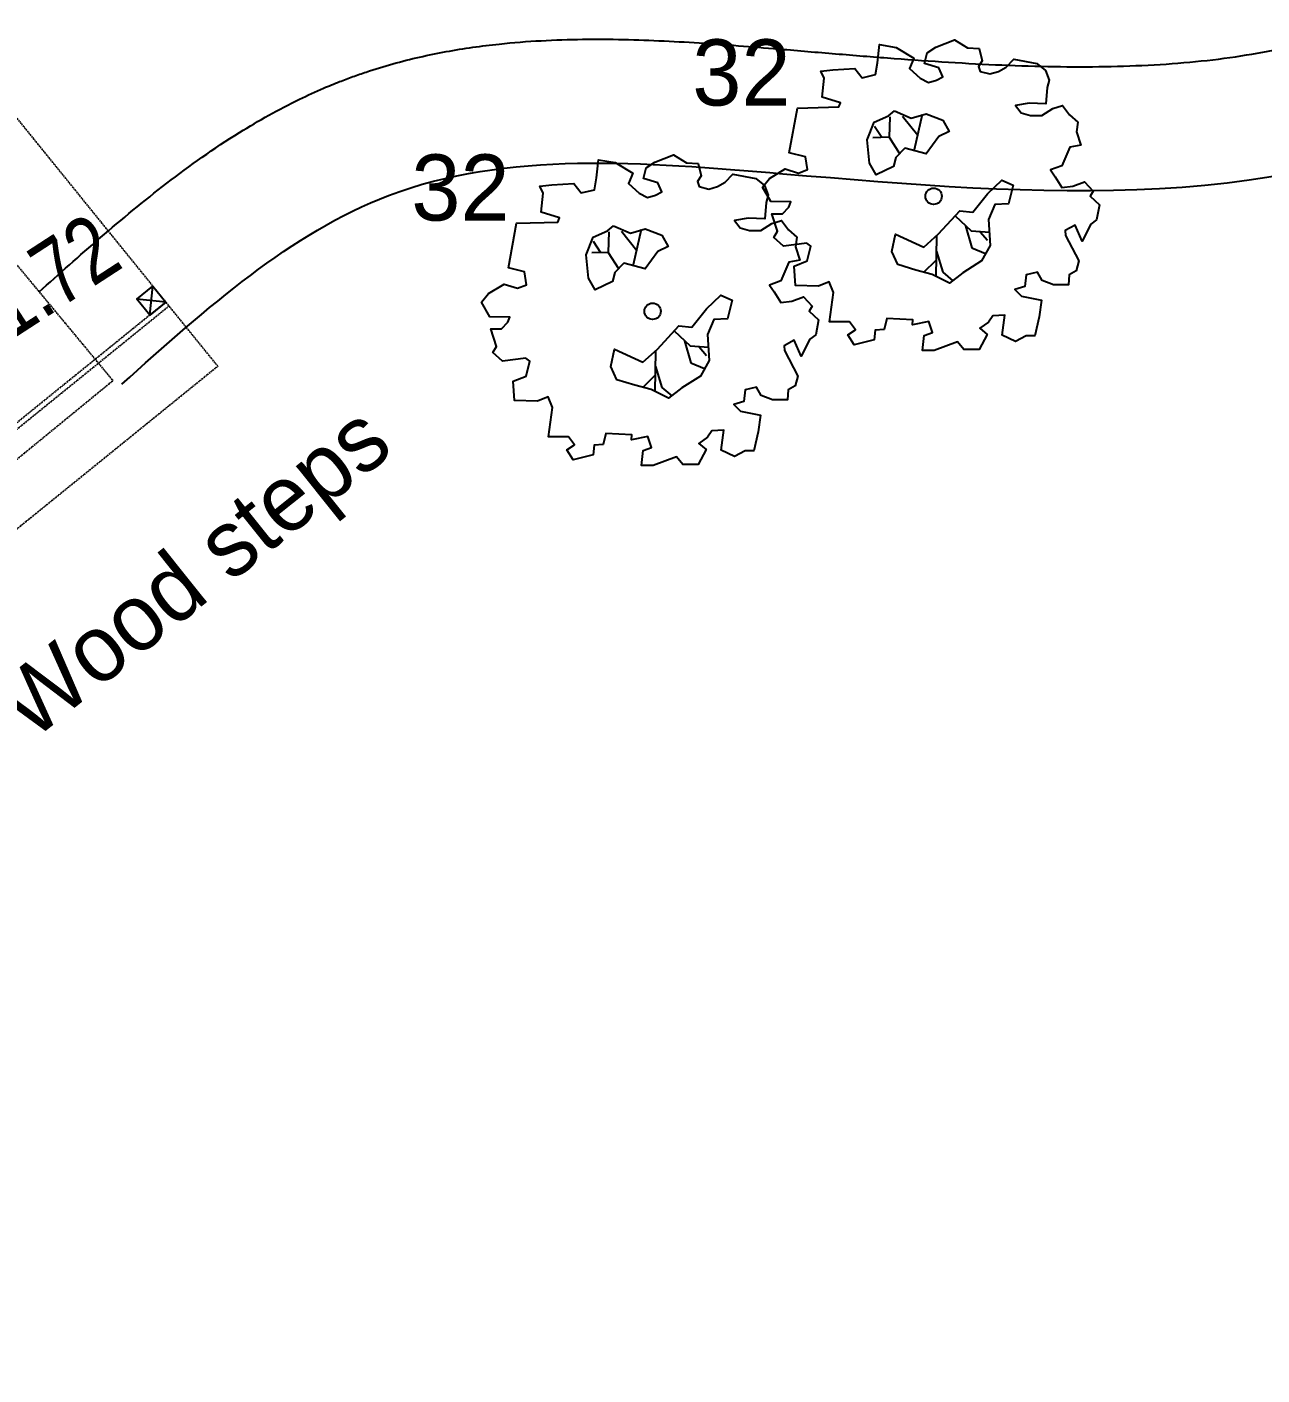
# Model space of a CAD drawing. Header units: inches. Extents: x -625442 to 34963, y -27993 to 66986.
# Drawn here: x -456168.6 to -455809.7, y 27782.2 to 28173.8 of the extents above; entities that cross this region are included whole.
import ezdxf
from ezdxf.enums import TextEntityAlignment as Align

# ---------------------------------------------------------------- set-up
doc = ezdxf.new("R2010")
doc.units = ezdxf.units.IN
doc.header["$LTSCALE"] = 0.5
doc.header["$MEASUREMENT"] = 0
doc.linetypes.add('HIDDEN2', pattern=[0.1875, 0.125, -0.0625])
for name, color, linetype in [('BUILDING OH', 80, 'HIDDEN2'), ('P-ABOVE', 201, 'HIDDEN2'), ('P-BELOW-LIGHT', 143, 'Continuous'), ('P-BELOW-MED', 145, 'Continuous'), ('P-WALL', 90, 'Continuous'), ('SPOT ELEVATION TEXT', 252, 'Continuous'), ('TEXT', 7, 'Continuous'), ('Trees-Anno', 43, 'Continuous'), ('TreesMARK', 46, 'Continuous')]:
    doc.layers.add(name, color=color, linetype=linetype)
doc.styles.add('BLDG', font='IC-Romans.shx', dxfattribs={"width": 0.8})
doc.styles.add('TXT', font='IC-Romans.shx')

# ---------------------------------------------------------------- blocks, each defined once
blk = doc.blocks.new('TREE11')
at = {"linetype": 'Continuous'}
for p, q in [((-0.0345, 0.2472), (-0.0584, 0.1403)), ((-0.1564, 0.1773), (-0.1793, 0.2113)), ((-0.1324, 0.2402), (-0.1344, 0.1783)), ((-0.0944, 0.2422), (-0.0475, 0.1843)), ((-0.1344, 0.1783), (-0.1843, 0.1763)), ((-0.1344, 0.1783), (-0.1034, 0.1294)), ((0.0654, -0.0594), (0.1134, -0.1044)), ((0.0085, -0.1194), (0.0065, -0.2442)), ((0.0964, -0.0894), (0.1154, -0.1563)), ((0.1134, -0.1044), (0.1703, -0.1084)), ((0.1414, -0.1074), (0.1634, -0.1334)), ((0.1154, -0.1563), (0.1574, -0.1733)), ((0.0065, -0.1943), (-0.0305, -0.2313)), ((0.0085, -0.1673), (0.0275, -0.2303)), ((0.0275, -0.2303), (0.0584, -0.2562))]:
    blk.add_line(p, q, dxfattribs=at)
for points in [[(-0.0404, 0.3569), (-0.0155, 0.3439), (0.0085, 0.3509), (0.0284, 0.3609), (0.0155, 0.3888), (-0.0275, 0.4018), (-0.0195, 0.4337), (0.0065, 0.4507), (0.0634, 0.4737), (0.1023, 0.4487), (0.1383, 0.4467), (0.1472, 0.4098), (0.1363, 0.3928), (0.1413, 0.3779), (0.1702, 0.3699), (0.1962, 0.3779), (0.2201, 0.3908), (0.2431, 0.4148), (0.3129, 0.4018), (0.3389, 0.3808), (0.3499, 0.3509), (0.3439, 0.3289), (0.3399, 0.28), (0.289, 0.282), (0.2481, 0.275), (0.265, 0.2521), (0.293, 0.2441), (0.3279, 0.2441), (0.3609, 0.2651), (0.3898, 0.275), (0.4118, 0.2461), (0.4367, 0.2241), (0.4327, 0.1952), (0.4457, 0.1543), (0.4128, 0.1483), (0.3878, 0.0924), (0.3539, 0.0794), (0.3679, 0.0585), (0.3878, 0.0265), (0.4218, 0.0305), (0.4567, 0.0435), (0.4826, 0.0155), (0.4737, 0.0006), (0.5026, -0.0264), (0.4936, -0.0713), (0.4757, -0.0843), (0.4497, -0.1362), (0.4287, -0.0873), (0.3978, -0.1042), (0.3988, -0.1192), (0.4397, -0.196), (0.4317, -0.226), (0.4108, -0.238), (0.4088, -0.2679), (0.3629, -0.2679), (0.3289, -0.2549), (0.3149, -0.23), (0.28, -0.238), (0.276, -0.2729), (0.2461, -0.2819), (0.266, -0.3028), (0.3269, -0.3148), (0.3199, -0.3647), (0.306, -0.4226), (0.28, -0.4226), (0.2481, -0.4396), (0.2071, -0.4206), (0.2161, -0.3597), (0.1792, -0.3617), (0.1662, -0.3807), (0.1403, -0.3997), (0.1622, -0.4186), (0.1383, -0.4635), (0.0913, -0.4635), (0.0724, -0.4406), (0.0015, -0.4665), (-0.0334, -0.4665), (-0.0284, -0.4216), (-0.0035, -0.4126), (-0.0145, -0.3787), (-0.0634, -0.3887), (-0.0624, -0.3737), (-0.1413, -0.3697), (-0.1492, -0.4036), (-0.1772, -0.4056), (-0.1802, -0.4346), (-0.2401, -0.4496), (-0.26, -0.4196), (-0.2361, -0.4046), (-0.2541, -0.3797), (-0.3149, -0.3797), (-0.303, -0.2909), (-0.3159, -0.2589), (-0.3489, -0.2719), (-0.4178, -0.2699), (-0.4218, -0.212), (-0.3828, -0.196), (-0.3718, -0.1511), (-0.3838, -0.1421), (-0.4547, -0.1511), (-0.4836, -0.1252), (-0.4727, -0.1062), (-0.4896, -0.0533), (-0.4577, -0.0533), (-0.4387, -0.0334), (-0.4317, -0.0174), (-0.4926, -0.0164), (-0.5176, 0.0275), (-0.4966, 0.0535), (-0.4497, 0.0824), (-0.4088, 0.0694), (-0.3818, 0.0804), (-0.3878, 0.1193), (-0.4367, 0.1313), (-0.4118, 0.2661), (-0.287, 0.2701), (-0.282, 0.283), (-0.3369, 0.3), (-0.3309, 0.3569), (-0.3409, 0.3788), (-0.305, 0.3828), (-0.2381, 0.3868), (-0.2161, 0.3579), (-0.1762, 0.3679), (-0.1702, 0.4038), (-0.1642, 0.4587), (-0.1133, 0.4497), (-0.0594, 0.4178), (-0.0734, 0.3868)], [(-0.1183, 0.2581), (-0.0674, 0.2361), (-0.0225, 0.2491), (0.0275, 0.2301), (0.0474, 0.1962), (0.0155, 0.1812), (-0.0225, 0.1283), (-0.0873, 0.1453), (-0.1143, 0.1174), (-0.1213, 0.0904), (-0.1742, 0.0645), (-0.1942, 0.1004), (-0.2011, 0.1703), (-0.1802, 0.2241), (-0.1363, 0.2431)], [(0.0145, -0.1142), (0.0794, -0.0443), (0.1183, -0.0483), (0.1632, 0.0076), (0.2061, 0.0485), (0.2411, 0.0335), (0.2271, -0.0234), (0.1852, -0.0254), (0.1662, -0.0703), (0.1712, -0.1491), (0.1452, -0.196), (0.0883, -0.232), (0.0484, -0.2629), (-0.0045, -0.237), (-0.0534, -0.224), (-0.1083, -0.207), (-0.1263, -0.1671), (-0.1153, -0.1152), (-0.0294, -0.1541)]]:
    blk.add_lwpolyline(points, close=True, dxfattribs=at)
blk.add_circle((0, 0), 0.0248, dxfattribs=at)

msp = doc.modelspace()

# ---------------------------------------------------------------- linework, layer by layer
at = {"layer": 'BUILDING OH'}
msp.add_lwpolyline([(-456216.09883, 28158.24816), (-456143.63736, 28070.99528), (-456496.61077, 27782.15404), (-456718.93436, 28051.88398), (-456364.29431, 28340.40495)], dxfattribs=at)
at = {"layer": 'P-ABOVE'}
for p, q in [((-456128.29776, 28093.82926), (-456486.5575, 27803.70695)), ((-456127.35376, 28092.66356), (-456485.6135, 27802.54124))]:
    msp.add_line(p, q, dxfattribs=at)
msp.add_lwpolyline([(-456198.78301, 28180.86851), (-456113.19378, 28075.178), (-456471.45352, 27785.05568), (-456720.66922, 28092.80158), (-456445.56304, 28315.58531), (-456431.40306, 28298.09975)], dxfattribs=at)
at = {"layer": 'P-BELOW-LIGHT'}
msp.add_open_spline([(-456165.08207, 28096.81745), (-456159.31233, 28101.97982), (-456153.38333, 28107.28744), (-456141.07897, 28117.89896), (-456134.70349, 28123.20388), (-456121.31698, 28133.49329), (-456114.30459, 28138.47996), (-456101.31502, 28146.56086), (-456095.53059, 28149.81224), (-456087.15728, 28153.88248), (-456084.81135, 28154.95921), (-456080.90987, 28156.63583), (-456079.37955, 28157.26591), (-456076.55476, 28158.37582), (-456075.2648, 28158.86276), (-456072.68736, 28159.79659), (-456071.39684, 28160.24479), (-456067.52154, 28161.5351), (-456064.93307, 28162.32286), (-456057.16436, 28164.48433), (-456051.98154, 28165.65618), (-456041.65163, 28167.54991), (-456036.5043, 28168.27206), (-456023.23525, 28169.67431), (-456015.15894, 28170.07748), (-455999.19166, 28170.28104), (-455991.29922, 28170.08112), (-455975.71352, 28169.34222), (-455968.0197, 28168.80278), (-455956.53172, 28167.90032), (-455952.65502, 28167.57827), (-455946.09517, 28167.02703), (-455943.39604, 28166.79872), (-455938.00154, 28166.34499), (-455935.31005, 28166.11967), (-455927.25614, 28165.45451), (-455921.91421, 28165.02551), (-455905.99826, 28163.82988), (-455895.5334, 28163.15536), (-455875.0614, 28162.29207), (-455865.05462, 28162.10376), (-455845.68315, 28162.42452), (-455836.31951, 28162.93415), (-455818.41744, 28164.81676), (-455809.88133, 28166.18953), (-455795.58115, 28169.49042), (-455789.62555, 28171.22267), (-455778.29628, 28175.31346), (-455772.92267, 28177.67046), (-455765.90314, 28181.38658), (-455764.03117, 28182.44568), (-455761.14649, 28184.18951), (-455760.10975, 28184.83983), (-455758.03852, 28186.18666), (-455757.00649, 28186.88165), (-455753.92232, 28189.03055), (-455751.88211, 28190.54848), (-455745.82012, 28195.35031), (-455741.85692, 28198.88296), (-455734.15201, 28206.55013), (-455730.41057, 28210.68442), (-455721.27036, 28221.84807), (-455716.06958, 28229.23559), (-455706.55826, 28244.89487), (-455702.24773, 28253.16584), (-455697.46464, 28263.93441), (-455696.50105, 28266.20376), (-455693.72457, 28273.05171), (-455692.02605, 28277.67028), (-455690.25275, 28283.0249), (-455690.02021, 28283.73912), (-455689.33414, 28285.883), (-455688.88198, 28287.34635), (-455687.97632, 28290.35346), (-455687.52365, 28291.89467), (-455686.15364, 28296.62579), (-455685.22517, 28299.92315), (-455683.25222, 28306.77546), (-455682.20786, 28310.33058), (-455679.88914, 28317.66941), (-455678.61479, 28321.45373), (-455675.69126, 28329.21111), (-455674.04158, 28333.18526), (-455671.4038, 28338.71597), (-455670.65039, 28340.22382), (-455669.33264, 28342.72822), (-455668.79237, 28343.72229), (-455667.77056, 28345.53861), (-455667.29381, 28346.36263), (-455666.32798, 28347.98608), (-455665.83748, 28348.78829), (-455664.34501, 28351.16665), (-455663.32209, 28352.71449), (-455660.18293, 28357.24817), (-455657.99669, 28360.12388), (-455652.20167, 28367.19405), (-455648.50177, 28371.19186), (-455640.97773, 28378.6717), (-455637.15252, 28382.15481), (-455629.50652, 28388.74221), (-455625.68495, 28391.84674), (-455618.15221, 28397.78634), (-455614.44066, 28400.62138), (-455610.02486, 28403.97721), (-455609.22042, 28404.58777), (-455608.42188, 28405.19385)], degree=3, knots=[0, 0, 0, 0, 22.276637222, 22.276637222, 44.553274445, 44.553274445, 66.829911667, 66.829911667, 83.407930291, 83.407930291, 89.705526236, 89.705526236, 93.696512164, 93.696512164, 96.991055155, 96.991055155, 100.285598146, 100.285598146, 106.874684128, 106.874684128, 120.052856092, 120.052856092, 133.231028056, 133.231028056, 154.218431796, 154.218431796, 175.205835536, 175.205835536, 196.193239277, 196.193239277, 207.008348568, 207.008348568, 214.650252813, 214.650252813, 222.292157058, 222.292157058, 237.575965547, 237.575965547, 268.143582527, 268.143582527, 298.711199506, 298.711199506, 329.278816486, 329.278816486, 359.846433465, 359.846433465, 383.533038491, 383.533038491, 407.219643516, 407.219643516, 416.062558555, 416.062558555, 421.097053981, 421.097053981, 426.131549408, 426.131549408, 436.20054026, 436.20054026, 456.338521966, 456.338521966, 476.476503672, 476.476503672, 507.494839108, 507.494839108, 538.513174545, 538.513174545, 546.716463222, 546.716463222, 563.123040575, 563.123040575, 565.646070205, 565.646070205, 570.692129464, 570.692129464, 575.738188723, 575.738188723, 585.830307242, 585.830307242, 595.922425761, 595.922425761, 606.014544279, 606.014544279, 616.106662798, 616.106662798, 619.863510877, 619.863510877, 622.328536236, 622.328536236, 624.363978582, 624.363978582, 626.399420928, 626.399420928, 630.470305621, 630.470305621, 638.612075007, 638.612075007, 651.453732913, 651.453732913, 664.29539082, 664.29539082, 677.137048727, 677.137048727, 689.978706634, 689.978706634, 692.8623578, 692.8623578, 692.8623578, 692.8623578], dxfattribs=at)
msp.add_spline([(-456141.07755, 28069.98869), (-456063.54469, 28124.8019), (-455948.96864, 28131.14111), (-455742.45365, 28153.42968), (-455655.44727, 28273.66011), (-455636.39923, 28327.86895), (-455586.6573, 28376.51802)], degree=3, dxfattribs=at)
at = {"layer": 'P-BELOW-MED'}
for p, q in [((-456132.96058, 28090.05327), (-456132.07375, 28098.49208)), ((-456128.29776, 28093.82926), (-456136.73657, 28094.71609))]:
    msp.add_line(p, q, dxfattribs=at)
at = {"layer": 'P-WALL'}
msp.add_lwpolyline([(-456128.29776, 28093.82926), (-456132.96058, 28090.05327), (-456136.73657, 28094.71609), (-456132.07375, 28098.49208)], close=True, dxfattribs=at)

# ---------------------------------------------------------------- block references
at = {"layer": 'TreesMARK', "color": 46, "xscale": 96, "yscale": 96, "zscale": 96}
for p in [(-455905.16313, 28124.59329), (-455986.81862, 28091.17501)]:
    msp.add_blockref('TREE11', p, dxfattribs=at)

# ---------------------------------------------------------------- texts
at = {"layer": 'SPOT ELEVATION TEXT', "style": 'BLDG', "width": 0.8}
msp.add_text('21.72', height=19.2, rotation=33, dxfattribs=at).set_placement((-456161.58816, 28090.3014), align=Align.CENTER)
at = {"layer": 'TEXT', "insert": (-456179.35944, 27980.91882), "char_height": 19.2, "attachment_point": 1, "rotation": 38.6114128, "style": 'TXT'}
msp.add_mtext('Wood steps', dxfattribs=at)
at = {"layer": 'Trees-Anno', "char_height": 19.2, "attachment_point": 9, "style": 'TXT'}
for insert in [(-455946.72445, 28150.67413), (-456028.37995, 28117.25584)]:
    msp.add_mtext('32', dxfattribs=dict(at, insert=insert))

doc.saveas('drawing.dxf')
